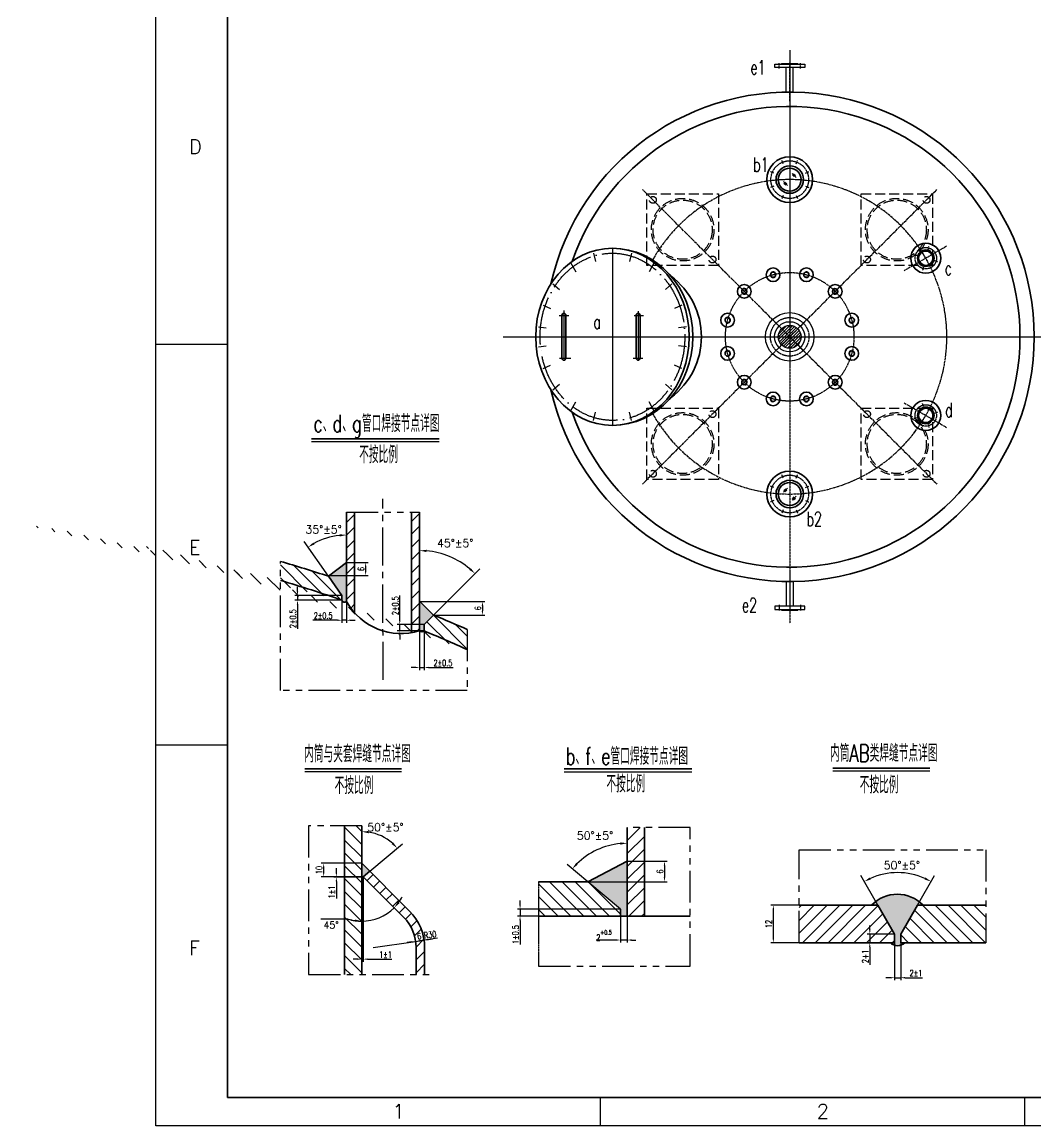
# Model space of a CAD drawing. Header units: millimetres. Extents: x 13249 to 19658, y -593 to 7817.
# Drawn here: x 13249 to 16798, y -593 to 3269 of the extents above; entities that cross this region are included whole.
import ezdxf

# ---------------------------------------------------------------- set-up
doc = ezdxf.new("R2010")
doc.units = ezdxf.units.MM
doc.header["$LTSCALE"] = 7
for name, pattern in [('ACAD_ISO04W100', [30, 24, -3, 0, -3]), ('CENTER', [1.5, 1.25, -0.1, 0.05, -0.1]), ('CENTER2', [28.575, 19.05, -3.175, 3.175, -3.175]), ('F', [0.32, 0.18, -0.14]), ('HIDDEN-M', [7, 5, -2]), ('K', [1.16, 0.9, -0.06, 0.04, -0.06, 0.04, -0.06]), ('PHANTOM2', [31.75, 15.875, -3.175, 3.175, -3.175, 3.175, -3.175])]:
    doc.linetypes.add(name, pattern=pattern)
for name, color, linetype in [('01', 7, 'Continuous'), ('035', 7, 'Continuous'), ('04', 2, 'F'), ('07', 6, 'K'), ('08', 3, 'Continuous'), ('10', 3, 'Continuous'), ('11', 7, 'Continuous'), ('中心线', 7, 'CENTER2'), ('剖面线', 2, 'Continuous'), ('双点划线', 6, 'PHANTOM2'), ('尺寸线', 3, 'Continuous'), ('短中心线', 1, 'CENTER'), ('虚线', 1, 'HIDDEN-M')]:
    doc.layers.add(name, color=color, linetype=linetype)
doc.layers.add('点划线', color=1, linetype='ACAD_ISO04W100', lineweight=25)
doc.layers.add('粗实线', color=7, linetype='Continuous', lineweight=35)
doc.styles.get("Standard").update_dxf_attribs({"font": 'txt', "bigfont": 'gbcbig.shx'})
doc.styles.add('尺寸线', font='romans.shx', dxfattribs={"width": 0.65, "height": 22, "bigfont": 'gbcbig.shx'})
doc.styles.add('文字5', font='romans.shx', dxfattribs={"width": 0.65, "height": 50, "bigfont": 'gbcbig.shx'})
doc.dimstyles.new('INTE$2', dxfattribs={"dimscale": 8, "dimtxt": 3.5, "dimasz": 3, "dimexe": 3, "dimexo": 0, "dimgap": 1, "dimtad": 2, "dimtih": 1, "dimtoh": 1, "dimdec": 3, "dimdsep": 46, "dimlunit": 6, "dimtxsty": 'Standard', "dimcen": 0, "dimclrd": 3, "dimclre": 3, "dimclrt": 7, "dimaunit": 1, "dimadec": 0, "dimazin": 0, "dimtfac": 1, "dimtdec": 3, "dimtmove": 0, "dimatfit": 0, "dimfxl": 0, "dimtzin": 0, "dimarcsym": 0})
doc.dimstyles.new('尺寸线', dxfattribs={"dimtxt": 22, "dimasz": 15, "dimexe": 9, "dimexo": 0.625, "dimgap": 5, "dimtad": 1, "dimdec": 0, "dimtxsty": '尺寸线', "dimcen": 2.5, "dimclrd": 3, "dimclre": 3, "dimclrt": 7, "dimadec": 0, "dimazin": 0, "dimtfac": 1, "dimtdec": 0, "dimtmove": 0, "dimatfit": 3, "dimldrblk": 'DOTSMALL', "dimfxl": 0, "dimarcsym": 0})
pattern_1 = [(315, (4467.547, 15141.11), (22.45064, 22.45064), [])]

# ---------------------------------------------------------------- blocks, each defined once
blk = doc.blocks.new('*D18')
at = {"layer": '10', "color": 3, "lineweight": -2}
for p, q in [((16303.1, 48), (16303.1, -83.9)), ((16324.7, 46.9), (16324.7, -83.9)), ((16288.1, -74.9), (16273.1, -74.9)), ((16303.1, -74.9), (16324.7, -74.9)), ((16339.7, -74.9), (16401.4, -74.9))]:
    blk.add_line(p, q, dxfattribs=at)
at = {"layer": '10', "color": 3}
for points in [[(16288.1, -72.4), (16288.1, -77.4), (16303.1, -74.9)], [(16339.7, -72.4), (16339.7, -77.4), (16324.7, -74.9)]]:
    blk.add_solid(points, dxfattribs=at)
at = {"layer": 'Defpoints', "color": 0}
for p in [(16303.1, 48.6), (16324.7, 47.5), (16324.7, -74.9)]:
    blk.add_point(p, dxfattribs=at)
at = {"layer": '10', "color": 7, "insert": (16378, -58.9), "char_height": 22, "attachment_point": 5, "style": '尺寸线'}
blk.add_mtext('2%%P1', dxfattribs=at)
blk = doc.blocks.new('_DotSmall')
at = {"color": 0, "linetype": 'ByBlock', "const_width": 0.5}
blk.add_lwpolyline([(-0.0625, 0, 1), (0.0625, 0, 1)], format="xyb", close=True, dxfattribs=at)
blk = doc.blocks.new('*D19')
at = {"layer": '08', "color": 3, "lineweight": -2}
for p, q in [((16244.7, 178.7), (16184.9, 282.3)), ((16383, 178.7), (16442.8, 282.3))]:
    blk.add_line(p, q, dxfattribs=at)
blk.add_arc((16313.9, 59), 233.9, 65.8808, 114.1192, dxfattribs=at)
at = {"layer": '08', "color": 3}
for points in [[(16220.1, 268.9), (16216.4, 276), (16196.9, 261.6)], [(16411.3, 276), (16407.6, 268.9), (16430.8, 261.6)]]:
    blk.add_solid(points, dxfattribs=at)
at = {"layer": 'Defpoints', "color": 0}
for p in [(16273.2, 289.3), (16244.7, 178.7), (16383, 178.7), (16303.1, 77.7), (16324.7, 77.7)]:
    blk.add_point(p, dxfattribs=at)
at = {"layer": '08', "color": 7, "insert": (16328.7, 318.7), "char_height": 28, "attachment_point": 5}
blk.add_mtext('50%%d%%p5%%d', dxfattribs=at)
blk = doc.blocks.new('*D20')
at = {"layer": '10', "color": 3, "lineweight": -2}
for p, q in [((16302.4, 77.7), (16207.4, 77.7)), ((16216.4, 92.7), (16216.4, 107.7)), ((16216.4, 77.7), (16216.4, 47.5)), ((16302.4, 47.5), (16207.4, 47.5)), ((16216.4, 32.5), (16216.4, -29.3))]:
    blk.add_line(p, q, dxfattribs=at)
at = {"layer": '10', "color": 3}
for points in [[(16213.9, 92.7), (16218.9, 92.7), (16216.4, 77.7)], [(16213.9, 32.5), (16218.9, 32.5), (16216.4, 47.5)]]:
    blk.add_solid(points, dxfattribs=at)
at = {"layer": 'Defpoints', "color": 0}
for p in [(16303.1, 77.7), (16216.4, 47.5), (16303.1, 47.5)]:
    blk.add_point(p, dxfattribs=at)
at = {"layer": '10', "color": 7, "insert": (16189.4, -24.3), "char_height": 22, "attachment_point": 1, "rotation": 90, "style": '尺寸线'}
blk.add_mtext('2+1', dxfattribs=at)
blk = doc.blocks.new('*D37')
at = {"layer": '10', "color": 3, "lineweight": -2}
for p, q in [((15968.7, 178.7), (15869.8, 178.7)), ((15878.8, 62.5), (15878.8, 163.7)), ((15968.7, 47.5), (15869.8, 47.5))]:
    blk.add_line(p, q, dxfattribs=at)
at = {"layer": '10', "color": 3}
for points in [[(15876.3, 163.7), (15881.3, 163.7), (15878.8, 178.7)], [(15876.3, 62.5), (15881.3, 62.5), (15878.8, 47.5)]]:
    blk.add_solid(points, dxfattribs=at)
at = {"layer": 'Defpoints', "color": 0}
for p in [(15878.8, 178.7), (15969.3, 178.7), (15969.3, 47.5)]:
    blk.add_point(p, dxfattribs=at)
at = {"layer": '10', "color": 7, "insert": (15862.8, 113.1), "char_height": 22, "attachment_point": 5, "rotation": 90, "style": '尺寸线'}
blk.add_mtext('12', dxfattribs=at)
blk = doc.blocks.new('*D38')
at = {"layer": '10', "color": 3, "lineweight": -2}
for p, q in [((14437.5, 325.6), (14295.7, 325.6)), ((14304.7, 293.2), (14304.7, 310.6)), ((14442.5, 278.2), (14295.7, 278.2))]:
    blk.add_line(p, q, dxfattribs=at)
at = {"layer": '10', "color": 3}
for points in [[(14302.2, 310.6), (14307.2, 310.6), (14304.7, 325.6)], [(14302.2, 293.2), (14307.2, 293.2), (14304.7, 278.2)]]:
    blk.add_solid(points, dxfattribs=at)
at = {"layer": 'Defpoints', "color": 0}
for p in [(14304.7, 325.6), (14438.1, 325.6), (14443.1, 278.2)]:
    blk.add_point(p, dxfattribs=at)
at = {"layer": '10', "color": 7, "insert": (14288.7, 301.9), "char_height": 22, "attachment_point": 5, "rotation": 90, "style": '尺寸线'}
blk.add_mtext('10', dxfattribs=at)
blk = doc.blocks.new('*D39')
at = {"layer": '10', "color": 3, "lineweight": -2}
for p, q in [((14438.1, 277.7), (14438.1, -18.9)), ((14442.9, 277.7), (14442.9, -18.9)), ((14423.1, -9.9), (14408.1, -9.9)), ((14438.1, -9.9), (14442.9, -9.9)), ((14457.9, -9.9), (14543.7, -9.9))]:
    blk.add_line(p, q, dxfattribs=at)
at = {"layer": '10', "color": 3}
for points in [[(14423.1, -7.4), (14423.1, -12.4), (14438.1, -9.9)], [(14457.9, -7.4), (14457.9, -12.4), (14442.9, -9.9)]]:
    blk.add_solid(points, dxfattribs=at)
at = {"layer": 'Defpoints', "color": 0}
for p in [(14438.1, 278.3), (14442.9, 278.3), (14442.9, -9.9)]:
    blk.add_point(p, dxfattribs=at)
at = {"layer": '10', "color": 7, "insert": (14521.3, 6.1), "char_height": 22, "attachment_point": 5, "style": '尺寸线'}
blk.add_mtext('1%%P1', dxfattribs=at)
blk = doc.blocks.new('*D40')
at = {"layer": 'Defpoints', "color": 0}
for p in [(14438.1, 456.3), (14443.1, 278.2), (14518.2, 144.4), (14584.2, 137.1), (14438.1, -63.6)]:
    blk.add_point(p, dxfattribs=at)
at = {"layer": '尺寸线', "color": 3, "lineweight": -2}
blk.add_line((14390.6, 130.2), (14295, 130.2), dxfattribs=at)
for start, end in [(323.5925, 332.185), (270, 315), (252.7662, 270), (252.815, 261.4075)]:
    blk.add_arc((14438.1, 283.2), 160.2, start, end, dxfattribs=at)
at = {"layer": '尺寸线', "color": 3}
for points in [[(14570.1, 185.5), (14564, 190.7), (14551.4, 169.9)], [(14414.5, 128.8), (14413.9, 120.8), (14438.1, 123)]]:
    blk.add_solid(points, dxfattribs=at)
at = {"layer": '尺寸线', "color": 7, "insert": (14330.8, 109.5), "char_height": 28, "attachment_point": 5}
blk.add_mtext('{\\H0.8571x;45°}', dxfattribs=at)
blk = doc.blocks.new('*D41')
at = {"layer": '10', "color": 3, "lineweight": -2}
for p, q in [((14478.1, 31), (14626.6, 52.3)), ((14702.6, 63.2), (14641.4, 54.4))]:
    blk.add_line(p, q, dxfattribs=at)
at = {"layer": '10', "color": 3}
blk.add_solid([(14641.1, 56.9), (14641.8, 51.9), (14626.6, 52.3)], dxfattribs=at)
at = {"layer": 'Defpoints', "color": 0}
for p in [(14626.6, 52.3), (14478.1, 31)]:
    blk.add_point(p, dxfattribs=at)
at = {"layer": '10', "color": 7, "insert": (14677.2, 75.7), "char_height": 22, "attachment_point": 5, "rotation": 8.1481, "style": '尺寸线'}
blk.add_mtext('R30', dxfattribs=at)
blk = doc.blocks.new('*D24')
at = {"layer": '10', "color": 3, "lineweight": -2}
for p, q in [((14611.7, 50.2), (14596.9, 48)), ((14626.5, 52.9), (14625.3, 61.2)), ((14626.6, 52.3), (14656.3, 56.5)), ((14656.2, 57.2), (14655, 65.4)), ((14671.1, 58.7), (14686, 60.8))]:
    blk.add_line(p, q, dxfattribs=at)
at = {"layer": '10', "color": 3}
for points in [[(14611.4, 52.6), (14612.1, 47.7), (14626.6, 52.3)], [(14670.8, 61.1), (14671.5, 56.2), (14656.3, 56.5)]]:
    blk.add_solid(points, dxfattribs=at)
at = {"layer": 'Defpoints', "color": 0}
for p in [(14626.6, 52.3), (14656.3, 56.5), (14656.3, 56.5)]:
    blk.add_point(p, dxfattribs=at)
at = {"layer": '10', "color": 7, "insert": (14639.2, 70.2), "char_height": 22, "attachment_point": 5, "rotation": 8.1481, "style": '尺寸线'}
blk.add_mtext('6', dxfattribs=at)
blk = doc.blocks.new('*D42')
at = {"layer": '10', "color": 3, "lineweight": -2}
for p, q in [((14442.5, 278.2), (14340.1, 278.2)), ((14440.1, 277.2), (14340.1, 277.2)), ((14349.1, 293.2), (14349.1, 308.2)), ((14349.1, 278.2), (14349.1, 277.2)), ((14349.1, 262.2), (14349.1, 202.4))]:
    blk.add_line(p, q, dxfattribs=at)
at = {"layer": '10', "color": 3}
for points in [[(14346.6, 293.2), (14351.6, 293.2), (14349.1, 278.2)], [(14346.6, 262.2), (14351.6, 262.2), (14349.1, 277.2)]]:
    blk.add_solid(points, dxfattribs=at)
at = {"layer": 'Defpoints', "color": 0}
for p in [(14349.1, 277.2), (14440.7, 277.2), (14443.1, 278.2)]:
    blk.add_point(p, dxfattribs=at)
at = {"layer": '10', "color": 7, "insert": (14333.1, 224.8), "char_height": 22, "attachment_point": 5, "rotation": 90, "style": '尺寸线'}
blk.add_mtext('1%%P1', dxfattribs=at)
blk = doc.blocks.new('*D25')
at = {"layer": '10', "color": 3, "lineweight": -2}
for p, q in [((14992.2, 179.8), (14992.2, 194.8)), ((15342.7, 164.8), (14983.2, 164.8)), ((14992.2, 164.8), (14992.2, 140.8)), ((15342.7, 140.8), (14983.2, 140.8)), ((14992.2, 125.8), (14992.2, 41.5))]:
    blk.add_line(p, q, dxfattribs=at)
at = {"layer": '10', "color": 3}
for points in [[(14989.7, 179.8), (14994.7, 179.8), (14992.2, 164.8)], [(14989.7, 125.8), (14994.7, 125.8), (14992.2, 140.8)]]:
    blk.add_solid(points, dxfattribs=at)
at = {"layer": 'Defpoints', "color": 0}
for p in [(15343.4, 164.8), (14992.2, 140.8), (15343.4, 140.8)]:
    blk.add_point(p, dxfattribs=at)
at = {"layer": '10', "color": 7, "insert": (14976.2, 76.1), "char_height": 22, "attachment_point": 5, "rotation": 90, "style": '尺寸线'}
blk.add_mtext('1%%p0.5', dxfattribs=at)
blk = doc.blocks.new('*D26')
at = {"layer": '10', "color": 3, "lineweight": -2}
for p, q in [((15368, 332.8), (15506.6, 332.8)), ((15497.6, 317.8), (15497.6, 275.8)), ((15179.4, 260.8), (15506.6, 260.8))]:
    blk.add_line(p, q, dxfattribs=at)
at = {"layer": '10', "color": 3}
for points in [[(15495.1, 317.8), (15500.1, 317.8), (15497.6, 332.8)], [(15495.1, 275.8), (15500.1, 275.8), (15497.6, 260.8)]]:
    blk.add_solid(points, dxfattribs=at)
at = {"layer": 'Defpoints', "color": 0}
for p in [(15367.4, 332.8), (15178.8, 260.8), (15497.6, 260.8)]:
    blk.add_point(p, dxfattribs=at)
at = {"layer": '10', "color": 7, "insert": (15481.6, 296.8), "char_height": 22, "attachment_point": 5, "rotation": 90, "style": '尺寸线'}
blk.add_mtext('6', dxfattribs=at)
blk = doc.blocks.new('*D27')
at = {"layer": '08', "color": 3, "lineweight": -2}
blk.add_line((15229, 260.8), (15156.6, 321.4), dxfattribs=at)
blk.add_arc((15367.4, 144.6), 251.1, 95.4786, 134.5214, dxfattribs=at)
at = {"layer": '08', "color": 3}
for points in [[(15343.2, 398.6), (15343.6, 390.6), (15367.4, 395.7)], [(15194.2, 320.9), (15188.4, 326.4), (15175, 306)]]:
    blk.add_solid(points, dxfattribs=at)
at = {"layer": 'Defpoints', "color": 0}
for p in [(15367.4, 450.1), (15229.4, 354.4), (15229, 260.8), (15343.4, 164.8), (15367.4, 140.8)]:
    blk.add_point(p, dxfattribs=at)
at = {"layer": '08', "color": 7, "insert": (15254.6, 422.5), "char_height": 28, "attachment_point": 5}
blk.add_mtext('50{%%d}%%p5%%d', dxfattribs=at)
blk = doc.blocks.new('*D28')
at = {"layer": '10', "color": 3, "lineweight": -2}
for p, q in [((15343.4, 140.1), (15343.4, 48)), ((15367.4, 140.1), (15367.4, 48)), ((15328.4, 57), (15258.9, 57)), ((15367.4, 57), (15343.4, 57)), ((15382.4, 57), (15397.4, 57))]:
    blk.add_line(p, q, dxfattribs=at)
at = {"layer": '10', "color": 3}
for points in [[(15328.4, 59.5), (15328.4, 54.5), (15343.4, 57)], [(15382.4, 59.5), (15382.4, 54.5), (15367.4, 57)]]:
    blk.add_solid(points, dxfattribs=at)
at = {"layer": 'Defpoints', "color": 0}
for p in [(15343.4, 140.8), (15367.4, 140.8), (15343.4, 57)]:
    blk.add_point(p, dxfattribs=at)
at = {"layer": '10', "color": 7, "insert": (15286.1, 73), "char_height": 22, "attachment_point": 5, "style": '尺寸线'}
blk.add_mtext('{2}{\\H0.7x;\\S+0.5^ ;}', dxfattribs=at)
blk = doc.blocks.new('*D29')
at = {"layer": 'Defpoints', "color": 0, "ltscale": 3}
for p in [(14640.5, 1553.9, 0), (14777.8, 1382.6), (14656.5, 1160.9, 0), (14689.6, 1193.9, 0), (14640.5, 1138.3)]:
    blk.add_point(p, dxfattribs=at)
at = {"layer": '尺寸线', "color": 3, "lineweight": -2, "ltscale": 3}
blk.add_line((14689.6, 1193.9), (14851.6, 1356), dxfattribs=at)
blk.add_arc((14640.5, 1144.9), 274.5, 50.0112, 84.9888, dxfattribs=at)
at = {"layer": '尺寸线', "color": 3, "ltscale": 3}
for points in [[(14664.3, 1414.4), (14664.7, 1422.3), (14640.5, 1419.4)], [(14819.6, 1358.2), (14814.2, 1352.3), (14834.6, 1339)]]:
    blk.add_solid(points, dxfattribs=at)
at = {"layer": '尺寸线', "color": 7, "ltscale": 3, "insert": (14765.2, 1445.8), "char_height": 28, "attachment_point": 5}
blk.add_mtext('45°%%P5%%D', dxfattribs=at)
blk = doc.blocks.new('*D30')
at = {"layer": '10', "color": 3, "lineweight": -2, "ltscale": 3}
for p, q in [((14385.2, 1377.7), (14460.6, 1377.7)), ((14451.6, 1362.7), (14451.6, 1347.3)), ((14320.3, 1332.3), (14460.6, 1332.3))]:
    blk.add_line(p, q, dxfattribs=at)
at = {"layer": '10', "color": 3, "ltscale": 3}
for points in [[(14449.1, 1362.7), (14454.1, 1362.7), (14451.6, 1377.7)], [(14449.1, 1347.3), (14454.1, 1347.3), (14451.6, 1332.3)]]:
    blk.add_solid(points, dxfattribs=at)
at = {"layer": 'Defpoints', "color": 0, "ltscale": 3}
for p in [(14384.5, 1377.7, 0), (14319.7, 1332.3, 0), (14451.6, 1332.3)]:
    blk.add_point(p, dxfattribs=at)
at = {"layer": '10', "color": 7, "ltscale": 3, "insert": (14435.6, 1355), "char_height": 22, "attachment_point": 5, "rotation": 90, "style": '尺寸线'}
blk.add_mtext('6', dxfattribs=at)
blk = doc.blocks.new('*D31')
at = {"layer": '10', "color": 3, "lineweight": -2, "ltscale": 3}
for p, q in [((14213, 1277.5), (14213, 1292.5)), ((14367.9, 1262.5), (14204, 1262.5)), ((14367.9, 1246.5), (14204, 1246.5)), ((14213, 1262.5), (14213, 1246.5)), ((14213, 1231.5), (14213, 1145.2))]:
    blk.add_line(p, q, dxfattribs=at)
at = {"layer": '10', "color": 3, "ltscale": 3}
for points in [[(14210.5, 1277.5), (14215.5, 1277.5), (14213, 1262.5)], [(14210.5, 1231.5), (14215.5, 1231.5), (14213, 1246.5)]]:
    blk.add_solid(points, dxfattribs=at)
at = {"layer": 'Defpoints', "color": 0, "ltscale": 3}
for p in [(14213, 1246.5), (14368.5, 1262.5, 0), (14368.5, 1246.5, 0)]:
    blk.add_point(p, dxfattribs=at)
at = {"layer": '10', "color": 7, "ltscale": 3, "insert": (14197, 1180.9), "char_height": 22, "attachment_point": 5, "rotation": 90, "style": '尺寸线'}
blk.add_mtext('2%%p0.5', dxfattribs=at)
blk = doc.blocks.new('*D32')
at = {"layer": '10', "color": 3, "lineweight": -2, "ltscale": 3}
for p, q in [((14368.5, 1245.9), (14368.5, 1166.8)), ((14384.5, 1240.4), (14384.5, 1166.8)), ((14353.5, 1175.8), (14267.2, 1175.8)), ((14384.5, 1175.8), (14368.5, 1175.8)), ((14399.5, 1175.8), (14414.5, 1175.8))]:
    blk.add_line(p, q, dxfattribs=at)
at = {"layer": '10', "color": 3, "ltscale": 3}
for points in [[(14353.5, 1178.3), (14353.5, 1173.3), (14368.5, 1175.8)], [(14399.5, 1178.3), (14399.5, 1173.3), (14384.5, 1175.8)]]:
    blk.add_solid(points, dxfattribs=at)
at = {"layer": 'Defpoints', "color": 0, "ltscale": 3}
for p in [(14368.5, 1246.5, 0), (14384.5, 1241, 0), (14368.5, 1175.8)]:
    blk.add_point(p, dxfattribs=at)
at = {"layer": '10', "color": 7, "ltscale": 3, "insert": (14302.9, 1191.8), "char_height": 22, "attachment_point": 5, "style": '尺寸线'}
blk.add_mtext('2%%p0.5', dxfattribs=at)
blk = doc.blocks.new('*D33')
at = {"layer": '10', "color": 3, "lineweight": -2, "ltscale": 3}
for p, q in [((14641.2, 1241.9), (14869.4, 1241.9)), ((14860.4, 1226.9), (14860.4, 1208.4)), ((14689.7, 1193.4), (14869.4, 1193.4))]:
    blk.add_line(p, q, dxfattribs=at)
at = {"layer": '10', "color": 3, "ltscale": 3}
for points in [[(14857.9, 1226.9), (14862.9, 1226.9), (14860.4, 1241.9)], [(14857.9, 1208.4), (14862.9, 1208.4), (14860.4, 1193.4)]]:
    blk.add_solid(points, dxfattribs=at)
at = {"layer": 'Defpoints', "color": 0, "ltscale": 3}
for p in [(14640.5, 1241.9, 0), (14689, 1193.4), (14860.4, 1193.4)]:
    blk.add_point(p, dxfattribs=at)
at = {"layer": '10', "color": 7, "ltscale": 3, "insert": (14844.4, 1217.7), "char_height": 22, "attachment_point": 5, "rotation": 90, "style": '尺寸线'}
blk.add_mtext('6', dxfattribs=at)
blk = doc.blocks.new('*D34')
at = {"layer": '10', "color": 3, "lineweight": -2, "ltscale": 3}
for p, q in [((14571.1, 1175.9), (14571.1, 1262.2)), ((14655.9, 1160.9), (14562.1, 1160.9)), ((14571.1, 1138.3), (14571.1, 1160.9)), ((14655.9, 1138.3), (14562.1, 1138.3)), ((14571.1, 1123.3), (14571.1, 1108.3))]:
    blk.add_line(p, q, dxfattribs=at)
at = {"layer": '10', "color": 3, "ltscale": 3}
for points in [[(14568.6, 1175.9), (14573.6, 1175.9), (14571.1, 1160.9)], [(14568.6, 1123.3), (14573.6, 1123.3), (14571.1, 1138.3)]]:
    blk.add_solid(points, dxfattribs=at)
at = {"layer": 'Defpoints', "color": 0, "ltscale": 3}
for p in [(14571.1, 1160.9), (14656.5, 1160.9, 0), (14656.5, 1138.3, 0)]:
    blk.add_point(p, dxfattribs=at)
at = {"layer": '10', "color": 7, "ltscale": 3, "insert": (14555.1, 1226.5), "char_height": 22, "attachment_point": 5, "rotation": 90, "style": '尺寸线'}
blk.add_mtext('2%%p0.5', dxfattribs=at)
blk = doc.blocks.new('*D35')
at = {"layer": '10', "color": 3, "lineweight": -2, "ltscale": 3}
for p, q in [((14640.5, 1137.7), (14640.5, 1001.6)), ((14656.5, 1137.7), (14656.5, 1001.6)), ((14625.5, 1010.6), (14610.5, 1010.6)), ((14640.5, 1010.6), (14656.5, 1010.6)), ((14671.5, 1010.6), (14757.8, 1010.6))]:
    blk.add_line(p, q, dxfattribs=at)
at = {"layer": '10', "color": 3, "ltscale": 3}
for points in [[(14625.5, 1013.1), (14625.5, 1008.1), (14640.5, 1010.6)], [(14671.5, 1013.1), (14671.5, 1008.1), (14656.5, 1010.6)]]:
    blk.add_solid(points, dxfattribs=at)
at = {"layer": 'Defpoints', "color": 0, "ltscale": 3}
for p in [(14640.5, 1138.3), (14656.5, 1138.3), (14656.5, 1010.6)]:
    blk.add_point(p, dxfattribs=at)
at = {"layer": '10', "color": 7, "ltscale": 3, "insert": (14722.2, 1026.6), "char_height": 22, "attachment_point": 5, "style": '尺寸线'}
blk.add_mtext('2%%p0.5', dxfattribs=at)

msp = doc.modelspace()

# ---------------------------------------------------------------- hatches: boundary and pattern name
at = {"layer": '04', "linetype": 'ByBlock'}
h = msp.add_hatch(dxfattribs=at)
h.set_pattern_fill('ANSI31', color=256, scale=10, style=0)
h.set_pattern_definition([(45, (-51899.7, 205.696), (-22.45064, 22.45064), [])])
h.paths.add_polyline_path([(14412.5271, 1553.8842), (14384.5271, 1553.8842), (14384.5271, 1241.0254, 0.054955386), (14412.5271, 1201.9073)])
h.paths.add_polyline_path([(14640.5271, 1553.8842), (14612.5271, 1553.8842), (14612.5271, 1132.024, 0.032811421), (14640.5271, 1138.6701)])
h = msp.add_hatch(dxfattribs=at)
h.set_pattern_fill('ANSI31', color=256, scale=10, angle=-90, style=0)
h.set_pattern_definition(pattern_1)
edge = h.paths.add_edge_path()
edge.add_ellipse((12112.5271, -405.0317), major_axis=(4000, 0), ratio=0.5, start_angle=415.6671217, end_angle=419.3192369, ccw=False)
edge.add_line((14368.5271, 1246.5179), (14368.5271, 1262.5179))
edge.add_line((14368.5271, 1262.5179), (14321.474, 1329.7167))
edge.add_spline(control_points=[(14321.474, 1329.7167), (14266.3349, 1347.7422), (14210.3362, 1365.0878), (14153.5439, 1381.7354)], knot_values=[7.274888363, 7.274888363, 7.274888363, 7.274888363, 7.323725092, 7.323725092, 7.323725092, 7.323725092], degree=3, periodic=0)
edge.add_line((14153.5439, 1381.7354), (14153.5439, 1315.0156))
h = msp.add_hatch(dxfattribs=at)
h.set_pattern_fill('ANSI31', color=256, scale=10, angle=-90, style=0)
h.set_pattern_definition(pattern_1)
edge = h.paths.add_edge_path()
edge.add_spline(control_points=[(14806.9422, 1143.3748), (14768.4459, 1160.6087), (14729.3097, 1177.4672), (14689.5617, 1193.9397)], knot_values=[7.123716624, 7.123716624, 7.123716624, 7.123716624, 7.161908652, 7.161908652, 7.161908652, 7.161908652], degree=3, periodic=0)
edge.add_line((14689.5617, 1193.9397), (14656.5271, 1160.9051))
edge.add_line((14656.5271, 1160.9051), (14656.5271, 1138.3464))
edge.add_ellipse((12112.5271, -405.0317), major_axis=(4000, 0), ratio=0.5, start_angle=407.654181, end_angle=410.5058079, ccw=False)
edge.add_line((14806.9422, 1073.1536), (14806.9422, 1143.3748))
h = msp.add_hatch(dxfattribs=at)
h.set_pattern_fill('ANSI31', color=256, scale=10, angle=90, style=0)
h.set_pattern_definition([(135, (-52818.686, 925.034), (-22.45064, -22.45064), [])])
h.paths.add_polyline_path([(14378.1026, -63.5732), (14438.1026, -63.5732), (14438.1026, 456.3268), (14378.1026, 456.3268)])
h = msp.add_hatch(dxfattribs=at)
h.set_pattern_fill('ANSI31', color=256, scale=10, angle=90, style=0)
h.set_pattern_definition([(225, (13610.14, 892.44), (-22.45064, 22.45064), [])])
h.paths.add_polyline_path([(15427.3613, 140.7597), (15367.3613, 140.7597), (15367.3613, 450.3528), (15427.3613, 450.3528)])
h = msp.add_hatch(dxfattribs=at)
h.set_pattern_fill('ANSI31', color=256, scale=10, style=0)
h.set_pattern_definition([(45, (-52818.686, 925.034), (-22.45064, 22.45064), [])])
h.paths.add_polyline_path([(14584.1687, 137.0913, -0.198912367), (14628.1026, 31.0253), (14628.1026, -63.5732), (14658.1026, -63.5732), (14658.1026, 31.0253, 0.198912367), (14605.3819, 158.3045), (14466.1718, 297.5146), (14443.1026, 278.1573)])
at = {"layer": '04', "linetype": 'Continuous'}
h = msp.add_hatch(dxfattribs=at)
h.set_pattern_fill('ANSI31', color=256, scale=10, style=0)
h.set_pattern_definition([(315, (13610.14, 892.44), (-22.45064, -22.45064), [])])
h.paths.add_polyline_path([(15057.0643, 140.7597), (15057.0643, 260.7597), (15228.9529, 260.7597), (15343.3613, 164.7597), (15343.3613, 140.7597)])
at = {"layer": '04', "linetype": 'ByBlock'}
h = msp.add_hatch(dxfattribs=at)
h.set_pattern_fill('ANSI31', color=256, scale=10, style=0)
h.set_pattern_definition([(45, (15358.306, -530.166), (-22.4506, 22.4506), [])])
h.paths.add_polyline_path([(16244.7295, 178.6932), (15969.2886, 178.6932), (15969.2886, 47.4941), (16303.0584, 47.4941), (16303.0584, 77.6645)])
h = msp.add_hatch(dxfattribs=at)
h.set_pattern_fill('ANSI31', color=256, scale=10, angle=90, style=0)
h.set_pattern_definition([(135, (15358.306, -530.166), (-22.45064, -22.45064), [])])
h.paths.add_polyline_path([(16382.9826, 178.6932), (16324.6536, 77.6645), (16324.6536, 47.4941), (16622.2397, 47.4941), (16622.2397, 178.6932)])
at = {"layer": '剖面线'}
h = msp.add_hatch(dxfattribs=at)
h.set_pattern_fill('ANSI31', color=256, scale=2.242623, style=0)
h.set_pattern_definition([(45, (3946.227, 397.2435), (-5.034832, 5.034832), [])])
h.paths.add_polyline_path([(15936.0893, 2167.3562), (15896.113, 2167.3562, 0.414213562), (15936.0893, 2127.38)])
h.paths.add_polyline_path([(15976.0656, 2167.3562, 0.414213562), (15936.0893, 2207.3325), (15936.0893, 2167.3562)])
h.paths.add_polyline_path([(15936.0893, 2207.3325, 0.414213562), (15896.113, 2167.3562), (15936.0893, 2167.3562)])
h.paths.add_polyline_path([(15936.0893, 2167.3562), (15936.0893, 2127.38, 0.414213562), (15976.0656, 2167.3562)])
h = msp.add_hatch(color=8, dxfattribs=at)
h.paths.add_polyline_path([(14384.5271, 1377.7167), (14321.474, 1329.7167), (14368.5271, 1262.5179), (14368.5271, 1246.5179, 0.569985447), (14384.5271, 1241.0254)])
h.paths.add_polyline_path([(14689.5617, 1193.9397), (14640.5271, 1241.9397), (14640.5271, 1138.6701, 0.43410438), (14656.5271, 1138.3464), (14656.5271, 1160.9051)])
for points in [[(14466.1718, 297.5146), (14438.1026, 325.5837), (14438.1026, 278.321, 0.382618387), (14442.6989, 277.8186)], [(15228.9529, 260.7597), (15343.3613, 164.7597), (15343.3613, 140.7597), (15367.3613, 140.7597), (15367.3613, 332.7597)], [(16303.0584, 77.6645), (16303.0584, 47.4941), (16288.6469, 47.4941, 0.415346615), (16339.0652, 47.4941), (16324.6536, 47.4941), (16324.6536, 77.6645), (16382.9826, 178.6932), (16402.8563, 178.6932, 0.000368365), (16402.7303, 178.8258), (16398.3472, 183.209, 0.414645194), (16222.6807, 178.6932), (16244.7295, 178.6932)]]:
    msp.add_hatch(color=8, dxfattribs=at).paths.add_polyline_path(points)

# ---------------------------------------------------------------- linework, layer by layer
for p, q in [((13717.7225, -593.3987), (13717.7225, 7816.6013)), ((15883.5893, 3109.3509), (15883.5893, 3121.3509)), ((15883.5893, 3121.3509), (15988.5893, 3121.3509)), ((15988.5893, 3109.3509), (15883.5893, 3109.3509)), ((15907.0893, 3121.3509), (15907.0893, 3123.3509)), ((15907.0893, 3123.3509), (15965.0893, 3123.3509)), ((15923.5893, 3023.265), (15923.5893, 3109.3509)), ((15948.5893, 3023.265), (15948.5893, 3109.3509)), ((15965.0893, 3121.3509), (15965.0893, 3123.3509)), ((15988.5893, 3121.3509), (15988.5893, 3109.3509)), ((15923.5893, 1311.4475), (15923.5893, 1225.3616)), ((15948.5893, 1311.4475), (15948.5893, 1225.3616)), ((15988.5893, 1225.3616), (15883.5893, 1225.3616)), ((15883.5893, 1225.3616), (15883.5893, 1213.3616)), ((15883.5893, 1213.3616), (15988.5893, 1213.3616)), ((15907.0893, 1213.3616), (15907.0893, 1211.3616)), ((15907.0893, 1211.3616), (15965.0893, 1211.3616)), ((15965.0893, 1213.3616), (15965.0893, 1211.3616)), ((15988.5893, 1213.3616), (15988.5893, 1225.3616)), ((19657.7225, -593.3987), (13717.7225, -593.3987))]:
    msp.add_line(p, q)
at = {"layer": '01'}
for p, q in [((14262.2452, 1800.9172), (14708.8565, 1800.9172)), ((14238.2294, 646.4226), (14577.3764, 646.4226)), ((15146.8525, 645.9354), (15593.3481, 645.9354)), ((16087.5776, 648.7234), (16426.7246, 648.7234))]:
    msp.add_line(p, q, dxfattribs=at)
at = {"layer": '035'}
for p, q in [((13967.7225, 2140.8066), (13717.7225, 2140.8066)), ((13967.7225, 739.1416), (13717.7225, 739.1416)), ((15274.1234, -593.3987), (15274.1234, -493.3987)), ((16759.0863, -593.3987), (16759.0863, -493.3987))]:
    msp.add_line(p, q, dxfattribs=at)
at = {"layer": '07'}
msp.add_line((15057.0643, 260.7597), (15057.0643, -34.1944), dxfattribs=at)
at = {"layer": '10'}
msp.add_line((16402.7303, 178.8258), (16398.3472, 183.209), dxfattribs=at)
at = {"layer": '中心线'}
msp.add_line((14512.6688, 967.1305, -0.0001), (14511.6625, 1600.1621, 0.0002), dxfattribs=at)
at = {"layer": '剖面线', "color": 8}
msp.add_line((15343.3613, 164.7597), (15228.9529, 260.7597), dxfattribs=at)
at = {"layer": '双点划线'}
for p, q in [((14384.5271, 1553.8842, -0.0001), (14640.5271, 1553.8842, -0.0001)), ((14153.5439, 929.5114, -0.0001), (14153.5439, 1381.7354, -0.0001)), ((14806.9422, 1143.3748, -0.0001), (14806.9422, 929.5114, -0.0001)), ((14806.9422, 929.5114, -0.0001), (14153.5439, 929.5114, -0.0001)), ((14438.1026, 456.3268), (14251.9201, 456.3268)), ((14251.9201, 456.3268), (14251.9201, -63.5732)), ((15587.9649, 450.3528), (15367.3613, 450.3528)), ((15587.9649, -34.1944), (15587.9649, 450.3528)), ((15969.2886, 47.4941), (15969.2886, 372.6034)), ((15969.2886, 372.6034), (16622.2397, 372.6034)), ((16622.2397, 372.6034), (16622.2397, 47.4941)), ((15057.0643, -34.1944), (15587.9649, -34.1944)), ((14251.9201, -63.5732), (14673.9885, -63.5732))]:
    msp.add_line(p, q, dxfattribs=at)
at = {"layer": '尺寸线'}
for p, q in [((15914.3456, 2710.4808), (15928.5289, 2696.2974)), ((15915.9595, 2705.2724), (15922.2433, 2698.9886)), ((15919.554, 2708.8668), (15925.8378, 2702.5831)), ((15944.284, 2739.2109), (15958.4674, 2725.0275)), ((15945.898, 2734.0025), (15952.1818, 2727.7187)), ((15949.4924, 2737.597), (15955.7762, 2731.3132)), ((15249.2363, 2459.6157), (15255.7856, 2430.7493)), ((15381.8538, 2459.6157), (15375.3045, 2430.7493)), ((15169.0438, 2427.1315), (15187.2313, 2394.8814)), ((15462.0463, 2427.1315), (15443.8588, 2394.8814)), ((15107.3792, 2352.8735), (15130.1, 2332.6247)), ((15523.7109, 2352.8735), (15500.9901, 2332.6247)), ((15072.7985, 2278.6555), (15098.3888, 2266.9224)), ((15558.2916, 2278.6555), (15532.7014, 2266.9224)), ((15056.1549, 2202.1442), (15083.7586, 2198.4422)), ((15574.9352, 2202.1442), (15547.3315, 2198.4422)), ((15056.1549, 2132.5682), (15083.7586, 2136.2703)), ((15574.9352, 2132.5682), (15547.3315, 2136.2703)), ((15072.7985, 2056.057), (15098.3888, 2067.7901)), ((15558.2916, 2056.057), (15532.7014, 2067.7901)), ((15107.3792, 1981.8389), (15130.1, 2002.0877)), ((15523.7109, 1981.8389), (15500.9901, 2002.0877)), ((15169.0438, 1907.581), (15187.2313, 1939.831)), ((15462.0463, 1907.581), (15443.8588, 1939.831)), ((15249.2363, 1875.0968), (15255.7856, 1903.9632)), ((15381.8538, 1875.0968), (15375.3045, 1903.9632)), ((15914.3456, 1624.2317), (15928.5289, 1638.4151)), ((15915.9595, 1629.4401), (15922.2433, 1635.7239)), ((15919.554, 1625.8456), (15925.8378, 1632.1294)), ((15944.284, 1595.5016), (15958.4674, 1609.685)), ((15945.898, 1600.71), (15952.1818, 1606.9938)), ((15949.4924, 1597.1155), (15955.7762, 1603.3993))]:
    msp.add_line(p, q, dxfattribs=at)
at = {"layer": '尺寸线', "color": 3}
for p, q in [((14321.474, 1329.7167), (14236.3771, 1451.2477)), ((14466.1718, 297.5146), (14580.7802, 393.6825))]:
    msp.add_line(p, q, dxfattribs=at)
at = {"layer": '尺寸线'}
for radius in [85, 53, 39.9763]:
    msp.add_circle((15936.0893, 2167.3562), radius, dxfattribs=at)
at = {"layer": '尺寸线', "color": 3}
for centre, radius, start, end in [((14384.5271, 1239.6675), 234.2917, 95.8717427, 119.1282573), ((14438.1026, 273.9618), 162.2523, 48.4828085, 81.5171915)]:
    msp.add_arc(centre, radius, start, end, dxfattribs=at)
for points in [[(14360.3537, 1476.7247), (14360.7635, 1468.7352), (14384.5271, 1473.9592)], [(14272.6053, 1440.9391), (14268.3583, 1447.7187), (14250.1429, 1431.588)], [(14461.7411, 430.4501), (14462.3328, 438.4282), (14438.1026, 436.2141)], [(14548.5164, 398.2401), (14542.7851, 392.6586), (14562.3951, 378.2556)]]:
    msp.add_solid(points, dxfattribs=at)
at = {"layer": '点划线'}
for p, q in [((15129.5256, 2242.3562), (15162.3987, 2242.3562)), ((15145.6412, 2259.1282), (15145.6412, 2077.4407)), ((15391.0174, 2242.3562), (15424.2587, 2242.3562)), ((15405.4489, 2256.903), (15405.4489, 2077.838)), ((15130.7749, 2092.522), (15169.8394, 2092.522)), ((15388.1681, 2092.522), (15421.4095, 2092.522))]:
    msp.add_line(p, q, dxfattribs=at)
msp.add_ellipse((15315.5451, 2167.3562), major_axis=(0, 292.5), ratio=0.866025404, dxfattribs=at)
at = {"layer": '短中心线'}
for p, q in [((15936.0893, 3170.094), (15936.0893, 1164.6185)), ((15936.0893, 2991.2525), (15936.0893, 3128.6277)), ((15898.5893, 3105.5253), (15898.5893, 3125.1765)), ((15973.5893, 3105.5253), (15973.5893, 3125.1765)), ((15913.2113, 2772.5884), (15908.453, 2784.0762)), ((15958.9472, 2772.5967), (15963.7056, 2784.0845)), ((15880.8771, 2740.2424), (15869.3893, 2745.0008)), ((15991.2931, 2740.2624), (16002.7809, 2745.0208)), ((15936.0893, 2167.3562), (15420.5603, 2682.8852)), ((15880.8854, 2694.5066), (15869.3976, 2689.7482)), ((15936.0893, 2167.3562), (16451.6182, 2682.8852)), ((15991.3014, 2694.5266), (16002.7892, 2689.7682)), ((15913.2313, 2662.1724), (15908.473, 2650.6846)), ((15958.9672, 2662.1806), (15963.7256, 2650.6929)), ((15315.5451, 2477.3562), (15315.5451, 1857.3562)), ((16485.292, 2484.4386), (16336.3958, 2398.4733)), ((16420.6695, 2473.1292), (16423.5974, 2484.056)), ((16381.6689, 2450.6122), (16370.7421, 2453.54)), ((16443.1865, 2434.1286), (16454.1134, 2431.2007)), ((16404.1859, 2411.6116), (16401.2581, 2400.6847)), ((15893.1756, 2210.2699), (15883.5649, 2219.8806)), ((15979.0029, 2210.2699), (15988.6136, 2219.8806)), ((14933.3515, 2167.3562), (16938.827, 2167.3562)), ((15936.0893, 2167.3562), (15420.5603, 1651.8273)), ((15936.0893, 2167.3562), (16451.6182, 1651.8273)), ((15893.1756, 2124.4426), (15883.5649, 2114.8319)), ((15979.0029, 2124.4426), (15988.6136, 2114.8319)), ((16336.3958, 1936.2392), (16485.292, 1850.2739)), ((16404.1859, 1923.1009), (16401.2581, 1934.0277)), ((16443.1865, 1900.5839), (16454.1134, 1903.5117)), ((16381.6689, 1884.1003), (16370.7421, 1881.1725)), ((16420.6695, 1861.5833), (16423.5974, 1850.6565)), ((15913.2313, 1672.5401), (15908.473, 1684.0279)), ((15958.9672, 1672.5318), (15963.7256, 1684.0196)), ((15880.8854, 1640.2059), (15869.3976, 1644.9643)), ((15991.3014, 1640.1859), (16002.7892, 1644.9443)), ((15880.8771, 1594.47), (15869.3893, 1589.7117)), ((15991.2931, 1594.4501), (16002.7809, 1589.6917)), ((15913.2113, 1562.1241), (15908.453, 1550.6363)), ((15958.9472, 1562.1158), (15963.7056, 1550.628)), ((15936.0893, 1343.46), (15936.0893, 1206.0848)), ((15898.5893, 1229.1872), (15898.5893, 1209.536)), ((15973.5893, 1229.1872), (15973.5893, 1209.536))]:
    msp.add_line(p, q, dxfattribs=at)
for centre, radius in [((15936.0893, 2717.3845), 65.9717), ((16412.4277, 2442.3704), 37.5), ((15936.0893, 2167.3562), 225), ((15936.0893, 2167.3562), 67.4848), ((16412.4277, 1892.3421), 37.5), ((15936.0893, 1617.328), 65.9717)]:
    msp.add_circle(centre, radius, dxfattribs=at)
for centre, radius, start, end in [((15936.0893, 2167.3562), 550.0283, 209.2295506, 150.7704494), ((15877.855, 2384.6896), 10, 166.8591884, 123.5219948), ((15994.3235, 2384.6896), 10, 136.8591884, 93.5219948), ((15776.9902, 2326.4553), 10, 196.8591884, 153.5219948), ((16095.1883, 2326.4553), 10, 106.8591884, 63.5219948), ((15718.7559, 2225.5905), 10, 226.8591884, 183.5219948), ((16153.4226, 2225.5905), 10, 76.8591884, 33.5219948), ((15718.7559, 2109.122), 10, 256.8591884, 213.5219948), ((16153.4226, 2109.122), 10, 46.8591884, 3.5219948), ((15776.9902, 2008.2572), 10, 286.8591884, 243.5219948), ((16095.1883, 2008.2572), 10, 16.8591884, 333.5219948), ((15877.855, 1950.0229), 10, 316.8591884, 273.5219948), ((15994.3235, 1950.0229), 10, 346.8591884, 303.5219948)]:
    msp.add_arc(centre, radius, start, end, dxfattribs=at)
at = {"layer": '粗实线'}
for p, q in [((13967.7225, 7716.6013), (13967.7225, -493.3987)), ((15138.6412, 2242.3562), (15138.6412, 2092.3562)), ((15152.6412, 2242.3562), (15152.6412, 2092.3562)), ((15398.4489, 2242.3562), (15398.4489, 2092.3562)), ((15412.4489, 2242.3562), (15412.4489, 2092.3562)), ((14262.2452, 1810.9172), (14709.3569, 1810.9172)), ((14384.5271, 1241.0254, 0), (14384.5271, 1553.8842, -0.0001)), ((14412.5271, 1201.9073, 0), (14412.5271, 1553.8842, -0.0001)), ((14612.5271, 1132.024, 0), (14612.5271, 1553.8842, -0.0001)), ((14640.5271, 1138.3464), (14640.5271, 1553.8842, -0.0001)), ((14384.5271, 1377.7167, -0.0001), (14321.474, 1329.7167, -0.0001)), ((14368.5271, 1262.5179, -0.0001), (14321.474, 1329.7167, -0.0001)), ((14368.5271, 1262.5179, -0.0001), (14368.5271, 1246.5179, -0.0001)), ((14689.5617, 1193.9397, -0.0001), (14640.5271, 1241.9397, -0.0001)), ((14656.5271, 1160.9051, -0.0001), (14689.5617, 1193.9397, -0.0001)), ((14656.5271, 1160.9051, -0.0001), (14656.5271, 1138.3464, -0.0001)), ((16087.5776, 658.7234), (16426.7246, 658.7234)), ((14238.2294, 656.4226), (14577.3764, 656.4226)), ((15146.8525, 655.9354), (15593.6235, 655.9354)), ((14378.1026, 456.3268), (14378.1026, -63.5732)), ((14438.1026, 456.3268), (14438.1026, -63.5732)), ((15367.3613, 450.3305), (15367.3613, 140.7597)), ((15427.3613, 450.3528), (15427.3613, 140.7597)), ((14438.1026, 325.5837), (14605.3819, 158.3045)), ((15367.3613, 332.7597), (15228.9529, 260.7597)), ((14443.1026, 278.1573), (14466.1718, 297.5146)), ((14443.1026, 278.1573), (14584.1687, 137.0913)), ((15228.9529, 260.7597), (15057.0643, 260.7597)), ((15343.3613, 164.7597), (15343.3613, 140.7597)), ((15969.2886, 178.6932), (16244.7295, 178.6932)), ((16303.0584, 77.6645), (16244.7295, 178.6932)), ((16324.6536, 77.6645), (16382.9826, 178.6932)), ((16622.2397, 178.6932), (16382.9826, 178.6932)), ((15587.9649, 140.7597), (15057.0643, 140.7597)), ((16303.0584, 77.6645), (16303.0584, 47.4941)), ((16324.6536, 77.6645), (16324.6536, 47.4941)), ((16303.0584, 47.4941), (15969.2886, 47.4941)), ((16324.6536, 47.4941), (16622.2397, 47.4941)), ((14628.1026, 31.0253), (14628.1026, -63.5732)), ((14658.1026, 31.0253), (14658.1026, -63.5732)), ((19557.7225, -493.3987), (13967.7225, -493.3987))]:
    msp.add_line(p, q, dxfattribs=at)
for centre, radius in [((15936.0893, 2717.3562), 79.9717), ((15936.0893, 2717.3845), 48), ((15936.0893, 2717.3562), 40), ((16412.4277, 2442.3704), 52.5), ((16412.4277, 2442.3704), 29), ((16412.4277, 2442.3704), 25), ((15877.855, 2384.6896), 24), ((15994.3235, 2384.6896), 24), ((15877.855, 2384.6896), 9), ((15994.3235, 2384.6896), 9), ((15776.9902, 2326.4553), 24), ((15776.9902, 2326.4553), 9), ((16095.1883, 2326.4553), 24), ((16095.1883, 2326.4553), 9), ((15718.7559, 2225.5905), 24), ((16153.4226, 2225.5905), 24), ((15718.7559, 2225.5905), 9), ((16153.4226, 2225.5905), 9), ((15718.7559, 2109.122), 24), ((16153.4226, 2109.122), 24), ((15718.7559, 2109.122), 9), ((16153.4226, 2109.122), 9), ((15776.9902, 2008.2572), 24), ((15776.9902, 2008.2572), 9), ((16095.1883, 2008.2572), 24), ((16095.1883, 2008.2572), 9), ((15877.855, 1950.0229), 24), ((15994.3235, 1950.0229), 24), ((15877.855, 1950.0229), 9), ((15994.3235, 1950.0229), 9), ((16412.4277, 1892.3421), 52.5), ((16412.4277, 1892.3421), 29), ((16412.4277, 1892.3421), 25), ((15936.0893, 1617.3562), 79.9717), ((15936.0893, 1617.328), 48), ((15936.0893, 1617.3562), 40)]:
    msp.add_circle(centre, radius, dxfattribs=at)
for centre, radius, start, end in [((15936.0893, 2167.3562), 856, 192.5129815, 167.4870185), ((15936.0893, 2167.3562), 806, 199.1004997, 160.8995003), ((15361.9763, 2167.3562), 265, 306.8165617, 53.1834383), ((15145.6412, 2242.3562), 7, 0, 180), ((15405.4489, 2242.3562), 7, 0, 180), ((15145.6412, 2092.522), 7, 180, 0), ((15405.4489, 2092.522), 7, 180, 0), ((14378.1535, 1248.5094, -0.0001), 9.8302, 191.6886949, 310.4187382), ((14575.9434, 1348.4577, -0.0001), 219.5038, 209.303302, 287.1111232), ((14648.6784, 1145.9862, -0.0001), 10.953, 221.9093166, 315.7728203), ((14440.681, 280.6333), 3.4633, 221.8854209, 314.3635006), ((16312.7685, 93.2472), 124.1645, 43.4852285, 136.5147715), ((14478.1026, 31.0253), 180, 0, 45), ((14478.1026, 31.0253), 150, 0, 45), ((16313.856, 72.6059), 35.5824, 224.8892205, 315.1107795)]:
    msp.add_arc(centre, radius, start, end, dxfattribs=at)
msp.add_ellipse((15315.5451, 2167.3562), major_axis=(0, 310), ratio=0.866025404, dxfattribs=at)
for centre, major_axis, ratio, start_param, end_param in [((15315.5451, 2167.3562), (0, 310), 0.907960888, 3.141592654, 6.283185307), ((12112.5271, -405.0317, -0.0001), (4000, 0), 0.5, 7.254759866, 7.318501302), ((12112.5271, -405.0317, -0.0001), (4000, 0), 0.5, 7.114907668, 7.164677946)]:
    msp.add_ellipse(centre, major_axis=major_axis, ratio=ratio, start_param=start_param, end_param=end_param, dxfattribs=at)
for points in [[(14321.474, 1329.7167, -0.0001), (14266.3349, 1347.7422, -0.0001), (14210.3362, 1365.0878, -0.0001), (14153.5439, 1381.7354, -0.0001)], [(14806.9422, 1143.3748, -0.0001), (14768.4459, 1160.6087, -0.0001), (14729.3097, 1177.4672, -0.0001), (14689.5617, 1193.9397, -0.0001)]]:
    msp.add_open_spline(points, degree=3, dxfattribs=at)
at = {"layer": '虚线'}
for p, q in [((15436.3227, 2417.1228), (15436.3227, 2667.1228)), ((15436.3227, 2667.1228), (15686.3227, 2667.1228)), ((15686.3227, 2667.1228), (15686.3227, 2417.1228)), ((16185.8559, 2417.1228), (16185.8559, 2667.1228)), ((16185.8559, 2667.1228), (16435.8559, 2667.1228)), ((16435.8559, 2667.1228), (16435.8559, 2417.1228)), ((15686.3227, 2417.1228), (15436.3227, 2417.1228)), ((16435.8559, 2417.1228), (16185.8559, 2417.1228)), ((15436.3227, 1667.5896), (15436.3227, 1917.5896)), ((15436.3227, 1917.5896), (15686.3227, 1917.5896)), ((15686.3227, 1917.5896), (15686.3227, 1667.5896)), ((16185.8559, 1917.5896), (16435.8559, 1917.5896)), ((16185.8559, 1667.5896), (16185.8559, 1917.5896)), ((16435.8559, 1917.5896), (16435.8559, 1667.5896)), ((15686.3227, 1667.5896), (15436.3227, 1667.5896)), ((16435.8559, 1667.5896), (16185.8559, 1667.5896))]:
    msp.add_line(p, q, dxfattribs=at)
for centre, radius in [((15457.0244, 2646.4211), 12), ((15561.3227, 2542.1228), 109.5), ((15561.3227, 2542.1228), 103.5), ((16310.8559, 2542.1228), 109.5), ((16310.8559, 2542.1228), 103.5), ((16415.1541, 2646.4211), 12), ((15665.6209, 2437.8246), 12), ((16206.5576, 2437.8246), 12), ((15561.3227, 1792.5896), 109.5), ((15561.3227, 1792.5896), 103.5), ((15665.6209, 1896.8879), 12), ((16206.5576, 1896.8879), 12), ((16310.8559, 1792.5896), 109.5), ((16310.8559, 1792.5896), 103.5), ((15457.0244, 1688.2914), 12), ((16415.1541, 1688.2914), 12)]:
    msp.add_circle(centre, radius, dxfattribs=at)

# ---------------------------------------------------------------- texts
at = {"style": '文字5'}
for s, p in [('D', (13833.002, 2807.4329)), ('E', (13833.002, 1405.7679)), ('F', (13833.002, 4.1029)), ('1', (14545.9807, -567.2388)), ('2', (16030.9436, -567.2388))]:
    msp.add_text(s, height=50, dxfattribs=at).set_placement(p)
at = {"char_height": 50, "width": 100, "attachment_point": 5, "style": '尺寸线'}
for s, insert in [('e1', (15824.9961, 3110.1497)), ('b1', (15834.9328, 2770.1295)), ('c', (16491.3604, 2407.8093)), ('a', (15261.9465, 2220.0144)), ('d', (16493.3145, 1911.2819)), ('b2', (16021.8223, 1529.9202)), ('e2', (15795.3276, 1228.6293))]:
    msp.add_mtext(s, dxfattribs=dict(at, insert=insert))
at = {"layer": '11', "width": 0.707}
for s, p in [('c、d、g管口焊接节点详图', (14268.901, 1834.1314)), ('不按比例', (14428.9601, 1725.1103)), ('内筒与夹套焊缝节点详图', (14236.371, 678.2872)), ('b、f、e管口焊接节点详图', (15151.655, 670.1046)), ('内筒AB类焊缝节点详图', (16077.0215, 680.5881)), ('不按比例', (14342.9784, 567.3786)), ('不按比例', (15294.4402, 573.3039)), ('不按比例', (16181.1772, 569.6795))]:
    msp.add_text(s, height=60, dxfattribs=at).set_placement(p)
at = {"layer": '尺寸线', "color": 7, "char_height": 28, "attachment_point": 5}
for s, insert in [('35°%%P5%%D', (14304.5754, 1493.242)), ('50°%%P5%%D', (14520.9874, 451.7087))]:
    msp.add_mtext(s, dxfattribs=dict(at, insert=insert))

# ---------------------------------------------------------------- dimensions: what is measured, and where the dimension line sits
at = {"layer": '08'}
for base, line1, line2, text, override, picture, middle in [((15229.3853, 354.4036), ((15343.3613, 164.7597), (15228.9529, 260.7597)), ((15367.3613, 450.1067), (15367.3613, 140.7597)), '50{%%d}%%p5%%d', {"dimazin": 2}, '*D27', (15272.9372, 377.28)), ((16273.2345, 289.3384), ((16324.6536, 77.6645), (16382.9826, 178.6932)), ((16303.0584, 77.6645), (16244.7295, 178.6932)), '50%%d%%p5%%d', {"dimtxsty": 'Standard', "dimazin": 2}, '*D19', (16327.1905, 292.512))]:
    dim = msp.add_angular_dim_2l(base=base, line1=line1, line2=line2, text=text, dimstyle='INTE$2', override=override, dxfattribs=at)
    dim.commit()
    dim.dimension.update_dxf_attribs({"geometry": picture, "text_midpoint": middle, "dimtype": 162})
at = {"layer": '10'}
for base, p1, p2, angle, text, picture, middle in [((14451.6082, 1332.2999), (14384.5271, 1377.7167, -0.0001), (14319.6652, 1332.2999, -0.0001), 270, '6', '*D30', (14435.6082, 1355.0083)), ((14213.0307, 1246.5179), (14368.5271, 1262.5179, -0.0001), (14368.5271, 1246.5179, -0.0001), 270, '2%%p0.5', '*D31', (14197.0307, 1180.875)), ((14571.1321, 1160.9051), (14656.5271, 1138.3464, -0.0001), (14656.5271, 1160.9051, -0.0001), 270, '2%%p0.5', '*D34', (14555.1321, 1226.5479)), ((14860.3891, 1193.4224), (14640.5271, 1241.9397, -0.0001), (14689.0444, 1193.4224), 270, '6', '*D33', (14844.3891, 1217.681)), ((14304.7016, 325.5837), (14443.1026, 278.1573), (14438.1026, 325.5837), 90, '10', '*D38', (14288.7016, 301.8705)), ((15497.6222, 260.7597), (15367.3613, 332.7597), (15178.7629, 260.7597), 90, '6', '*D26', (15481.6222, 296.7597)), ((14349.1332, 277.17), (14443.1026, 278.1573), (14440.681, 277.17), 90, '1%%P1', '*D42', (14333.1332, 224.8057)), ((14992.171, 140.7597), (15343.3613, 164.7597), (15343.3613, 140.7597), 90, '1%%p0.5', '*D25', (14976.171, 76.1383)), ((15878.7865, 178.6932), (15969.2886, 47.4941), (15969.2886, 178.6932), 90, '12', '*D37', (15862.7865, 113.0936)), ((15343.3613, 57.0373), (15367.3613, 140.7597), (15343.3613, 140.7597), 180, '{2}{\\H0.7x;\\S+0.5^ ;}', '*D28', (15286.1282, 73.0373)), ((16216.4115, 47.4941), (16303.0584, 77.6645), (16303.0584, 47.4941), 90, '2+1', '*D20', (16200.4115, -5.8916))]:
    dim = msp.add_linear_dim(base=base, p1=p1, p2=p2, angle=angle, text=text, dimstyle='尺寸线', override={"dimtxsty": '尺寸线'}, dxfattribs=at)
    dim.commit()
    dim.dimension.update_dxf_attribs({"geometry": picture, "text_midpoint": middle})
for base, p1, p2, text, picture, middle in [((14368.5271, 1175.8456, -0.0001), (14384.5271, 1241.0254, -0.0002), (14368.5271, 1246.5179, -0.0002), '2%%p0.5', '*D32', (14302.8842, 1191.8456, -0.0001)), ((14656.5271, 1010.5572), (14640.5271, 1138.3464), (14656.5271, 1138.3464), '2%%p0.5', '*D35', (14722.17, 1026.5572)), ((16324.6536, -74.9402), (16303.0584, 48.576), (16324.6536, 47.4941), '2%%P1', '*D18', (16378.0393, -58.9402))]:
    dim = msp.add_linear_dim(base=base, p1=p1, p2=p2, text=text, dimstyle='尺寸线', override={"dimtxsty": '尺寸线'}, dxfattribs=at)
    dim.commit()
    dim.dimension.update_dxf_attribs({"geometry": picture, "text_midpoint": middle})
dim = msp.add_linear_dim(base=(14442.9389, -9.8567), p1=(14438.1026, 278.321), p2=(14442.9389, 278.321), text='1%%P1', dimstyle='尺寸线', override={"dimtxsty": '尺寸线'}, dxfattribs=at)
dim.commit()
dim.dimension.update_dxf_attribs({"geometry": '*D39', "text_midpoint": (14521.3361, -9.8567), "dimtype": 160})
dim = msp.add_radius_dim(center=(14478.1026, 31.0253), mpoint=(14626.5884, 52.2851), text='R30', dimstyle='尺寸线', override={"dimtxsty": '尺寸线'}, dxfattribs=at)
dim.commit()
dim.dimension.update_dxf_attribs({"geometry": '*D41', "text_midpoint": (14677.1675, 75.69)})
dim = msp.add_aligned_dim(p1=(14626.5884, 52.2851), p2=(14656.2856, 56.537), distance=0, text='6', dimstyle='尺寸线', override={"dimtxsty": '尺寸线'}, dxfattribs=at)
dim.commit()
dim.dimension.update_dxf_attribs({"geometry": '*D24', "text_midpoint": (14639.1693, 70.2495)})
at = {"layer": '尺寸线'}
for base, line1, line2, text, picture, middle in [((14777.7724, 1382.6208), ((14640.5271, 1138.3464), (14640.5271, 1553.8842, -0.0001)), ((14656.5271, 1160.9051, -0.0001), (14689.5617, 1193.9397, -0.0001)), '<>%%P5%%D', '*D29', (14765.1697, 1445.8189)), ((14518.1952, 144.4329), ((14443.1026, 278.1573), (14584.1687, 137.0913)), ((14438.1026, 456.3268), (14438.1026, -63.5732)), '{\\H0.8571x;<>}', '*D40', (14330.8076, 109.5027))]:
    dim = msp.add_angular_dim_2l(base=base, line1=line1, line2=line2, text=text, dimstyle='INTE$2', dxfattribs=at)
    dim.commit()
    dim.dimension.update_dxf_attribs({"geometry": picture, "text_midpoint": middle})

doc.saveas('drawing.dxf')
